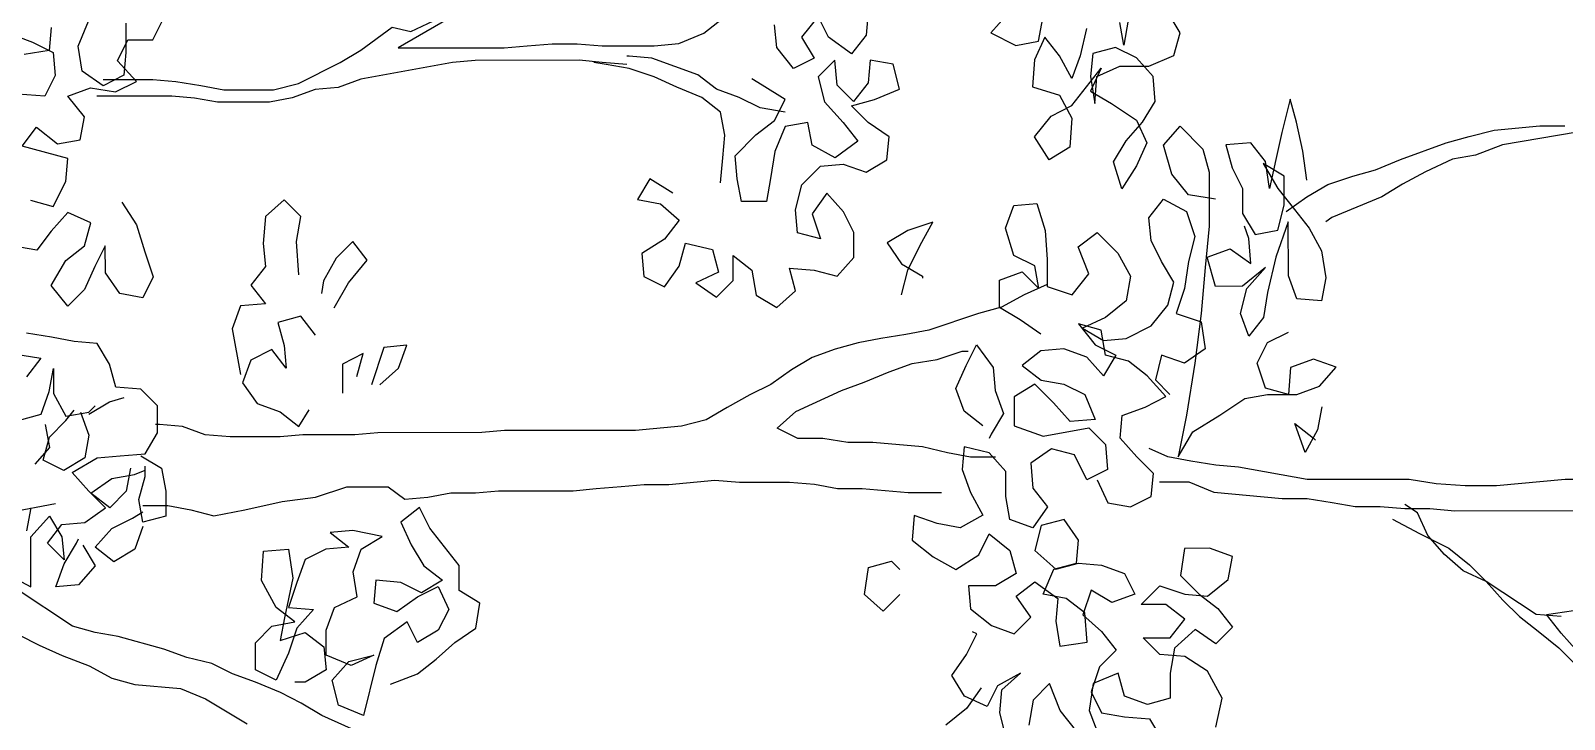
# Model space of a CAD drawing. Header units: feet. Extents: x 50754 to 76410, y 49660 to 67674.
# Drawn here: x 70116.03 to 70141.79, y 55226.35 to 55237.92 of the extents above; entities that cross this region are included whole.
import ezdxf

# ---------------------------------------------------------------- set-up
doc = ezdxf.new("R2010")
doc.units = ezdxf.units.FT
doc.linetypes.add('Amconstr', pattern=[9999, 9999, 0])
doc.layers.add('1_tree', color=3, linetype='Continuous')
doc.layers.add('MS GATE', color=1, linetype='Continuous')

# ---------------------------------------------------------------- blocks, each defined once
blk = doc.blocks.new('admin enlclave road')
at = {"layer": '1_tree', "color": 253}
for points in [[(44844.99111, -5345.19926), (44844.98563, -5345.20746), (44844.99603, -5345.21097), (44845.00473, -5345.20812), (44845.00511, -5345.19898)], [(44845.0227, -5345.20067), (44845.02173, -5345.21155), (44845.01972, -5345.22092), (44845.01362, -5345.21267), (44845.00694, -5345.20616), (44845.00412, -5345.21564), (44845.00476, -5345.22629), (44845.01575, -5345.22808), (44845.02185, -5345.23632), (44845.02261, -5345.24778), (44845.01518, -5345.25377), (44845.00827, -5345.24564), (44845.01363, -5345.23663), (44845.02118, -5345.23146), (44845.03051, -5345.21529), (44845.02769, -5345.22477), (44845.03647, -5345.22851), (44845.0471, -5345.23365), (44845.05238, -5345.24201), (44845.04956, -5345.25149), (44845.04512, -5345.26119), (44845.04042, -5345.2511), (44845.04416, -5345.24232), (44845.04964, -5345.23413), (44845.05338, -5345.22535), (44845.05123, -5345.21573), (44845.04373, -5345.20933), (44845.03506, -5345.2064), (44845.02648, -5345.21007), (44845.0269, -5345.2191), (44845.02998, -5345.22941), (44845.02934, -5345.21876), (44845.03769, -5345.21347), (44845.04904, -5345.2119), (44845.05821, -5345.2065), (44845.05941, -5345.19725), (44845.05342, -5345.18981)], [(44845.03847, -5345.19519), (44845.03819, -5345.20514), (44845.03534, -5345.19645)], [(44845.11041, -5345.26125), (44845.11773, -5345.25445), (44845.12516, -5345.24847), (44845.13444, -5345.24388), (44845.14303, -5345.24021), (44845.15219, -5345.23481), (44845.16913, -5345.22586), (44845.17771, -5345.22219), (44845.18711, -5345.21841), (44845.20472, -5345.21432), (44845.21445, -5345.21298)], [(44844.65582, -5345.32002), (44844.66273, -5345.32815), (44844.66743, -5345.33825), (44844.67202, -5345.34753), (44844.66909, -5345.35619), (44844.65995, -5345.35581), (44844.65315, -5345.34848), (44844.65169, -5345.33795), (44844.64876, -5345.34661), (44844.64594, -5345.35609), (44844.64035, -5345.36348), (44844.63274, -5345.35627), (44844.63707, -5345.34575), (44844.64359, -5345.33907), (44844.64478, -5345.32981), (44844.6353, -5345.32699), (44844.62983, -5345.33519), (44844.62516, -5345.34327), (44844.61521, -5345.34299)], [(44844.62004, -5345.32415), (44844.62929, -5345.32535), (44844.63281, -5345.31494), (44844.63239, -5345.30591), (44844.61388, -5345.30352), (44844.61854, -5345.29543), (44844.62755, -5345.3008), (44844.63624, -5345.29794), (44844.63663, -5345.2888), (44844.62902, -5345.28159), (44844.63749, -5345.27711), (44844.64744, -5345.27739), (44844.65499, -5345.27221), (44844.64657, -5345.26511), (44844.6495, -5345.25645), (44844.65923, -5345.2551), (44844.66217, -5345.24643)], [(44844.6478, -5345.25007), (44844.64937, -5345.26142), (44844.64979, -5345.27045), (44844.64224, -5345.27563), (44844.63335, -5345.27108), (44844.63038, -5345.26157), (44844.63309, -5345.25128)], [(44844.61883, -5345.25573), (44844.61926, -5345.26476), (44844.60975, -5345.26773)], [(44844.60122, -5345.25982), (44844.61232, -5345.26242), (44844.62099, -5345.26535), (44844.62304, -5345.27416), (44844.6201, -5345.28282), (44844.60945, -5345.28347)], [(44844.93667, -5345.20597), (44844.9371, -5345.215), (44844.93243, -5345.22308), (44844.92262, -5345.21783), (44844.91744, -5345.21028), (44844.91208, -5345.21929), (44844.91806, -5345.22672), (44844.91052, -5345.2319), (44844.90291, -5345.22469), (44844.90086, -5345.21588)], [(44844.64191, -5345.2732), (44844.66136, -5345.2705), (44844.6704, -5345.27008), (44844.68035, -5345.27036), (44844.68949, -5345.27074), (44844.70895, -5345.26805), (44844.71834, -5345.26427), (44844.73344, -5345.25392), (44844.74087, -5345.24793), (44844.7518, -5345.23733), (44844.75932, -5345.23795), (44844.76768, -5345.23266), (44844.77522, -5345.22748), (44844.78254, -5345.22068), (44844.78998, -5345.2147), (44844.79915, -5345.2093), (44844.80773, -5345.20563), (44844.8169, -5345.20023), (44844.82444, -5345.19506), (44844.83258, -5345.18815), (44844.8399, -5345.18135), (44844.84745, -5345.17617), (44844.8558, -5345.17089)], [(44845.21965, -5345.21473), (44845.19114, -5345.22364), (44845.18116, -5345.22915), (44845.17246, -5345.23201), (44845.1626, -5345.23833), (44845.15435, -5345.24443), (44845.14692, -5345.25041), (44845.12858, -5345.26121), (44845.12637, -5345.26317)], [(44844.80865, -5345.20633), (44844.80029, -5345.21162), (44844.79113, -5345.21702), (44844.78369, -5345.223), (44844.75535, -5345.2451), (44844.77724, -5345.24208), (44844.7967, -5345.23938), (44844.80551, -5345.23734), (44844.81512, -5345.23518), (44844.82485, -5345.23384), (44844.83469, -5345.2333), (44844.85496, -5345.23049), (44844.86458, -5345.22834), (44844.87375, -5345.22294), (44844.88026, -5345.21625), (44844.88781, -5345.21108), (44844.89314, -5345.20786)], [(44845.11683, -5345.24797), (44845.11364, -5345.23684), (44845.10964, -5345.22583), (44845.10597, -5345.21724), (44845.10452, -5345.23067), (44845.10355, -5345.24154), (44845.10269, -5345.25323), (44845.09961, -5345.24291), (44845.09292, -5345.2364), (44845.0833, -5345.23856), (44845.08697, -5345.24714), (44845.09215, -5345.25469), (44845.09349, -5345.26442), (44845.09948, -5345.27185), (44845.10817, -5345.269), (44845.10926, -5345.25893), (44845.10769, -5345.24758), (44845.09891, -5345.24384), (44845.10593, -5345.25278), (44845.11354, -5345.25999), (44845.12022, -5345.2665), (44845.12632, -5345.27475), (44845.1294, -5345.28506), (44845.12901, -5345.29421), (44845.11917, -5345.29474), (44845.1147, -5345.28627), (44845.11178, -5345.26519), (44845.10882, -5345.27965), (44845.10749, -5345.29388), (44845.10721, -5345.30383), (44845.10254, -5345.31191), (44845.09807, -5345.30345), (44845.09915, -5345.29338), (44845.10533, -5345.28426), (44845.09742, -5345.29279), (44845.08688, -5345.29425), (44845.08207, -5345.28335), (44845.09054, -5345.27887), (44845.09943, -5345.28343), (44845.09727, -5345.27381), (44845.09498, -5345.26917)], [(44844.87022, -5345.28705), (44844.86052, -5345.28261), (44844.85678, -5345.29139), (44844.86592, -5345.29178), (44844.87411, -5345.29725), (44844.86945, -5345.30533), (44844.86132, -5345.31224), (44844.86336, -5345.32105), (44844.87203, -5345.32398), (44844.87658, -5345.31509), (44844.87778, -5345.30583), (44844.88866, -5345.30681), (44844.89232, -5345.31539), (44844.88397, -5345.32068), (44844.89286, -5345.32523), (44844.89845, -5345.31785), (44844.8971, -5345.30812), (44844.90518, -5345.31278), (44844.90815, -5345.32229), (44844.91693, -5345.32603), (44844.92333, -5345.31854), (44844.91967, -5345.30995), (44844.92951, -5345.30942), (44844.93876, -5345.31062), (44844.94424, -5345.30242), (44844.94289, -5345.29269), (44844.93772, -5345.28515), (44844.93022, -5345.27875), (44844.92567, -5345.28764), (44844.93026, -5345.29692), (44844.921, -5345.29572), (44844.91896, -5345.28692), (44844.92004, -5345.27685), (44844.92633, -5345.26854), (44844.93514, -5345.2665), (44844.9445, -5345.26851), (44844.95194, -5345.26252), (44844.95151, -5345.25349), (44844.94262, -5345.24894), (44844.93524, -5345.24335), (44844.94382, -5345.23968), (44844.95299, -5345.23428), (44844.94921, -5345.22489), (44844.94007, -5345.2245), (44844.94049, -5345.23353), (44844.93582, -5345.24162), (44844.92844, -5345.23603), (44844.92628, -5345.22641), (44844.92069, -5345.23379), (44844.92447, -5345.24319), (44844.93289, -5345.25028), (44844.93958, -5345.2568), (44844.93156, -5345.26452), (44844.92196, -5345.26088), (44844.91911, -5345.25219), (44844.91041, -5345.25505), (44844.90771, -5345.26534), (44844.90754, -5345.2761), (44844.90716, -5345.28524), (44844.89743, -5345.28659), (44844.89457, -5345.2779), (44844.89253, -5345.26909), (44844.89951, -5345.25986), (44844.90602, -5345.25318), (44844.90896, -5345.24451), (44844.89925, -5345.24007), (44844.89486, -5345.23819)], [(44844.90963, -5345.24937), (44844.89968, -5345.2491), (44844.89101, -5345.24616), (44844.88164, -5345.24416), (44844.87356, -5345.23949), (44844.85482, -5345.23547), (44844.84579, -5345.23589), (44844.84498, -5345.23601)], [(44845.08217, -5345.2602), (44845.0714, -5345.26004), (44845.0638, -5345.25283), (44845.05898, -5345.24192), (44845.06446, -5345.23373), (44845.07461, -5345.24141), (44845.07828, -5345.25)], [(44844.84543, -5345.23925), (44844.83559, -5345.23979), (44844.82656, -5345.24021), (44844.78602, -5345.24582), (44844.77722, -5345.24786), (44844.74244, -5345.25929), (44844.73397, -5345.26376), (44844.72516, -5345.26581), (44844.7167, -5345.27028), (44844.708, -5345.27314), (44844.68773, -5345.27594), (44844.67859, -5345.27556), (44844.66956, -5345.27598), (44844.64037, -5345.28002)], [(44844.88831, -5345.28041), (44844.88778, -5345.27057), (44844.88735, -5345.26154), (44844.8845, -5345.25285), (44844.87641, -5345.24818), (44844.86612, -5345.24548), (44844.85664, -5345.24266), (44844.84647, -5345.24076), (44844.83732, -5345.24037), (44844.83235, -5345.24023)], [(44845.07828, -5345.25), (44845.08119, -5345.27108), (44845.08182, -5345.28752), (44845.08266, -5345.30558), (44845.08292, -5345.32537), (44845.08249, -5345.34609), (44845.08149, -5345.36275), (44845.08581, -5345.35224), (44845.09546, -5345.34429), (44845.10429, -5345.33646), (44845.11298, -5345.33361), (44845.12433, -5345.33204), (44845.1328, -5345.32756), (44845.13828, -5345.31936), (44845.12891, -5345.31736), (44845.12044, -5345.32183), (44845.12109, -5345.33248), (44845.11184, -5345.33129), (44845.10725, -5345.32201), (44845.11018, -5345.31334), (44845.11772, -5345.30816)], [(44845.02136, -5345.32232), (44845.01246, -5345.31777), (44845.00368, -5345.31403), (44845.00222, -5345.30349), (44845.01069, -5345.29901), (44845.01808, -5345.3046), (44845.01522, -5345.2959), (44845.00655, -5345.29297), (44845.00185, -5345.28288), (44845.00386, -5345.27351), (44845.01267, -5345.27147), (44845.01737, -5345.28156), (44845.01975, -5345.2928), (44845.02121, -5345.30334), (44845.03139, -5345.30524), (44845.03675, -5345.29623), (44845.03124, -5345.28625), (44845.03775, -5345.27957), (44845.04698, -5345.28655), (44845.05308, -5345.2948), (44845.0528, -5345.30475), (44845.04559, -5345.31236), (44845.03724, -5345.31765), (44845.04602, -5345.32139), (44845.05482, -5345.31934), (44845.06388, -5345.31313), (44845.06924, -5345.30413), (44845.07044, -5345.29487), (44845.06445, -5345.28744), (44845.05928, -5345.27989), (44845.05723, -5345.27109), (44845.0619, -5345.263), (44845.07149, -5345.26663), (44845.07608, -5345.27592), (44845.07499, -5345.28598), (44845.07483, -5345.29675), (44845.07293, -5345.30692), (44845.08311, -5345.30882), (44845.08619, -5345.31914), (44845.07887, -5345.32593), (44845.0695, -5345.32392), (44845.06842, -5345.33399), (44845.07488, -5345.33888)], [(44844.9649, -5345.31444), (44844.96599, -5345.30437), (44844.96951, -5345.29397), (44844.97314, -5345.28438), (44844.96386, -5345.28897), (44844.95642, -5345.29495), (44844.96322, -5345.30227), (44844.972, -5345.30602), (44844.97211, -5345.30683)], [(44845.0211, -5345.30253), (44845.01274, -5345.30782), (44845.00449, -5345.31391), (44844.99591, -5345.31758), (44844.97735, -5345.32676), (44844.96866, -5345.32961), (44844.95915, -5345.33258), (44844.95046, -5345.33544), (44844.94188, -5345.3391), (44844.93341, -5345.34358), (44844.92597, -5345.34957), (44844.91865, -5345.35637), (44844.9111, -5345.36154), (44844.90286, -5345.36764), (44844.89542, -5345.37363), (44844.88603, -5345.3774), (44844.86842, -5345.38149), (44844.81734, -5345.38856), (44844.80854, -5345.39061), (44844.768, -5345.39622), (44844.75919, -5345.39826), (44844.73892, -5345.40107), (44844.73012, -5345.40311), (44844.71066, -5345.4058), (44844.70082, -5345.40634), (44844.69145, -5345.40433), (44844.68242, -5345.40475), (44844.6808, -5345.40498)], [(44844.72866, -5345.33886), (44844.72606, -5345.326), (44844.72633, -5345.31605), (44844.71895, -5345.31046), (44844.71255, -5345.31796), (44844.7132, -5345.32861), (44844.71524, -5345.33741), (44844.71058, -5345.3455), (44844.71726, -5345.35201), (44844.70765, -5345.35416), (44844.70564, -5345.36353), (44844.71135, -5345.38092)], [(44845.0511, -5345.37605), (44845.05639, -5345.3844), (44845.06553, -5345.38479), (44845.07308, -5345.37962), (44845.07265, -5345.37059), (44845.06527, -5345.365), (44845.05777, -5345.3586), (44845.05735, -5345.34957), (44845.06582, -5345.34509), (44845.07337, -5345.33991), (44845.06495, -5345.33282), (44845.05687, -5345.32815), (44845.04761, -5345.32695), (44845.04464, -5345.31745), (44845.03539, -5345.31625), (44845.043, -5345.32346), (44845.05167, -5345.32639), (44845.04792, -5345.33517), (44845.04043, -5345.32877), (44845.03106, -5345.32676), (44845.02225, -5345.32881), (44845.01574, -5345.33549), (44845.02382, -5345.34016), (44845.03297, -5345.34055), (44845.04164, -5345.34348), (44845.04704, -5345.35265), (44845.03742, -5345.3548), (44845.02992, -5345.3484), (44845.02162, -5345.34212), (44845.01418, -5345.3481), (44845.01575, -5345.35945), (44845.02766, -5345.36194), (44845.04505, -5345.35623), (44845.05244, -5345.36181), (44845.05459, -5345.37143), (44845.04705, -5345.37661), (44845.04084, -5345.36755), (44845.03158, -5345.36635), (44845.02426, -5345.37315), (44845.02642, -5345.38277), (44845.0331, -5345.38928), (44845.02855, -5345.39817), (44845.01918, -5345.39616), (44845.01632, -5345.38747), (44845.01498, -5345.37774), (44845.00748, -5345.37134), (44844.99742, -5345.37025), (44844.99784, -5345.37929), (44845.00232, -5345.38775), (44845.00842, -5345.396), (44845.00017, -5345.4021), (44844.99103, -5345.40171), (44844.98166, -5345.3997), (44844.9822, -5345.40954), (44844.9912, -5345.41491), (44845.00079, -5345.41854), (44845.00893, -5345.41163), (44845.01186, -5345.40296), (44845.02086, -5345.40832), (44845.02453, -5345.41691), (44845.01709, -5345.42289), (44845.00656, -5345.42435), (44845.0086, -5345.43316), (44845.01761, -5345.43852), (44845.02697, -5345.44053), (44845.03256, -5345.43315), (44845.02576, -5345.42582), (44845.03227, -5345.41914), (44845.04209, -5345.42439), (44845.04251, -5345.43342), (44845.04548, -5345.44293), (44845.0558, -5345.43985), (44845.05342, -5345.42861), (44845.04533, -5345.42394), (44845.03619, -5345.42355), (44845.0389, -5345.41326), (44845.04748, -5345.4096), (44845.04706, -5345.40057), (44845.04026, -5345.39325), (44845.03168, -5345.39691), (44845.03059, -5345.40698), (44845.03971, -5345.41315), (44845.04829, -5345.40949), (44845.05732, -5345.40906), (44845.06669, -5345.41107), (44845.07186, -5345.41862), (44845.06339, -5345.4231), (44845.05461, -5345.41935), (44845.05272, -5345.42953), (44845.06091, -5345.43501), (44845.0676, -5345.44152), (44845.06201, -5345.4489), (44845.06011, -5345.45908), (44845.06529, -5345.46663), (44845.07443, -5345.46701), (44845.08427, -5345.46648), (44845.09026, -5345.47391)], [(44845.11066, -5345.46613), (44845.11153, -5345.45444), (44845.10439, -5345.44469), (44845.09469, -5345.44025), (44845.08485, -5345.44078), (44845.07746, -5345.4352), (44845.088, -5345.43374), (44845.09267, -5345.42566), (44845.08459, -5345.42099), (44845.07486, -5345.42234), (44845.08114, -5345.41403), (44845.09132, -5345.41593), (44845.10035, -5345.4155), (44845.10756, -5345.40789), (44845.10795, -5345.39875), (44845.09858, -5345.39674), (44845.08885, -5345.39809), (44845.08869, -5345.40885), (44845.097, -5345.41514), (44845.10508, -5345.41981), (44845.11176, -5345.42632), (44845.10618, -5345.4337), (44845.09728, -5345.42915), (44845.09019, -5345.43757), (44845.08991, -5345.44752), (44845.09126, -5345.45725), (44845.08267, -5345.46092), (44845.07331, -5345.45891), (44845.06964, -5345.45032), (44845.06047, -5345.45572), (44845.06031, -5345.46649), (44845.06582, -5345.47647)], [(44845.05657, -5345.47527), (44845.04896, -5345.46806), (44845.04345, -5345.45808), (44845.03786, -5345.46546), (44845.03758, -5345.47542)], [(44845.02934, -5345.48152), (44845.02556, -5345.47212), (44845.02514, -5345.46309), (44845.03154, -5345.4556), (44845.02329, -5345.4617), (44845.02036, -5345.47036), (44845.01088, -5345.46755), (44845.00489, -5345.46011), (44845.00945, -5345.45122), (44845.01238, -5345.44255), (44845.01064, -5345.44196)], [(44844.74424, -5345.34993), (44844.74857, -5345.33941), (44844.75463, -5345.32948), (44844.74795, -5345.32297), (44844.74236, -5345.33036), (44844.73873, -5345.33995), (44844.73859, -5345.34492)], [(44845.00359, -5345.36114), (44844.99551, -5345.35647), (44844.99103, -5345.348), (44844.99385, -5345.33852), (44844.99678, -5345.32985), (44845.0045, -5345.33788), (44845.00655, -5345.34668), (44845.01103, -5345.35515), (44845.00728, -5345.36393), (44845.0067, -5345.36567)], [(44845.01014, -5345.37263), (44845.00041, -5345.37397), (44844.99127, -5345.37358), (44844.9812, -5345.3725), (44844.96152, -5345.37357), (44844.95179, -5345.37492), (44844.94184, -5345.37464), (44844.93211, -5345.37599), (44844.92344, -5345.37305), (44844.92984, -5345.36556), (44844.94655, -5345.35498), (44844.95502, -5345.35051), (44844.96419, -5345.34511), (44844.97266, -5345.34063), (44844.98217, -5345.33766), (44844.99145, -5345.33307), (44844.99388, -5345.33274)], [(44845.13474, -5345.33555), (44845.13435, -5345.3447), (44845.13072, -5345.35429), (44845.12509, -5345.3435), (44845.13318, -5345.34816), (44845.1341, -5345.34886)], [(44845.32313, -5345.34749), (44845.3134, -5345.34884), (44845.30333, -5345.34775), (44845.29408, -5345.34656), (44845.28412, -5345.34628), (44845.27266, -5345.34704), (44845.2546, -5345.34789), (44845.23352, -5345.3508), (44845.2071, -5345.35694), (44845.19494, -5345.35862), (44845.18348, -5345.35938), (44845.17271, -5345.35922), (44845.13299, -5345.36472), (44845.10556, -5345.36355), (44845.09653, -5345.36398), (44845.08657, -5345.3637), (44845.07743, -5345.36331), (44845.06969, -5345.36108)], [(44844.7384, -5345.36148), (44844.73172, -5345.35497), (44844.72314, -5345.35863), (44844.7268, -5345.36721), (44844.72885, -5345.37602), (44844.72216, -5345.36951), (44844.71462, -5345.37468), (44844.71261, -5345.38405), (44844.7194, -5345.39137), (44844.72877, -5345.39338), (44844.73685, -5345.39805), (44844.74001, -5345.391)], [(44844.76623, -5345.37746), (44844.77263, -5345.36996), (44844.77464, -5345.36059), (44844.76583, -5345.36264), (44844.76299, -5345.37791)], [(44845.07554, -5345.37349), (44845.08689, -5345.37192), (44845.09718, -5345.37463), (44845.12427, -5345.37336), (44845.134, -5345.37201), (44845.14395, -5345.37229), (44845.15309, -5345.37267), (44845.16282, -5345.37133), (44845.17266, -5345.37079), (44845.18239, -5345.36945), (44845.19223, -5345.36891), (44845.27331, -5345.35769), (44845.28326, -5345.35797), (44845.29252, -5345.35917), (44845.30155, -5345.35874), (44845.31069, -5345.35913), (44845.32006, -5345.36114), (44845.32422, -5345.36139)], [(44844.75686, -5345.37545), (44844.75806, -5345.36619), (44844.75051, -5345.37137), (44844.75208, -5345.38272)], [(44845.2393, -5345.40454), (44845.22946, -5345.40507), (44845.20821, -5345.39479), (44845.19873, -5345.39197), (44845.19054, -5345.3865), (44845.18304, -5345.3801), (44845.17775, -5345.37174), (44845.17244, -5345.36917)], [(44844.63664, -5345.44414), (44844.63625, -5345.45328)], [(44844.63131, -5345.47132), (44844.6409, -5345.47495), (44844.63821, -5345.45549), (44844.64439, -5345.44637), (44844.65037, -5345.45381), (44844.65242, -5345.46261), (44844.64503, -5345.45702), (44844.6497, -5345.44894), (44844.65851, -5345.4469), (44844.66583, -5345.4401), (44844.65844, -5345.43451), (44844.65095, -5345.42811), (44844.65989, -5345.42109), (44844.6687, -5345.41905), (44844.67832, -5345.41689), (44844.68206, -5345.40811), (44844.6806, -5345.39757), (44844.67322, -5345.39198), (44844.66338, -5345.39252), (44844.65971, -5345.38393), (44844.65372, -5345.3765), (44844.64469, -5345.37692), (44844.63555, -5345.37654), (44844.6256, -5345.37626)], [(44844.62185, -5345.38504), (44844.63262, -5345.3852), (44844.62795, -5345.39329)], [(44844.62706, -5345.41076), (44844.63565, -5345.40709), (44844.63766, -5345.39773), (44844.63804, -5345.38858), (44844.63939, -5345.39831), (44844.64549, -5345.40656), (44844.65418, -5345.4037), (44844.65628, -5345.40093)], [(44845.16836, -5345.37552), (44845.17968, -5345.37974), (44845.19182, -5345.38384), (44845.20083, -5345.38921), (44845.20821, -5345.39479), (44845.2157, -5345.40119), (44845.22309, -5345.40678), (44845.23117, -5345.41145), (44845.24018, -5345.41681), (44845.24756, -5345.4224), (44845.25505, -5345.4288), (44845.26244, -5345.43439), (44845.27052, -5345.43905), (44845.2477, -5345.41742), (44845.2402, -5345.41102), (44845.23352, -5345.40451), (44845.24383, -5345.40143), (44845.25378, -5345.40171), (44845.26363, -5345.40117), (44845.28552, -5345.39814), (44845.29293, -5345.39794)], [(44844.68031, -5345.43727), (44844.69004, -5345.43592), (44844.69918, -5345.43631), (44844.70844, -5345.43751), (44844.72026, -5345.43339), (44844.73441, -5345.42813), (44844.74715, -5345.42472), (44844.75875, -5345.41898), (44844.77497, -5345.41674), (44844.78213, -5345.4207), (44844.79093, -5345.41866), (44844.79963, -5345.4158), (44844.80936, -5345.41446), (44844.81816, -5345.41241), (44844.84735, -5345.40837), (44844.85616, -5345.40633), (44844.86577, -5345.40417), (44844.87458, -5345.40213), (44844.88431, -5345.40078), (44844.90192, -5345.39669), (44844.91176, -5345.39615), (44844.93122, -5345.39346), (44844.94106, -5345.39293), (44844.9502, -5345.39331), (44844.95993, -5345.39197), (44844.97799, -5345.39112), (44844.99097, -5345.38933)], [(44844.65429, -5345.40451), (44844.66173, -5345.39853), (44844.66718, -5345.39612)], [(44844.65094, -5345.40415), (44844.65542, -5345.41262), (44844.65503, -5345.42176), (44844.64759, -5345.42775), (44844.63893, -5345.42482), (44844.64012, -5345.41556), (44844.64571, -5345.40818), (44844.64839, -5345.40368)], [(44844.63783, -5345.41092), (44844.64068, -5345.41962), (44844.63591, -5345.42689)], [(44844.67681, -5345.41792), (44844.68559, -5345.42167), (44844.68844, -5345.43036), (44844.68979, -5345.44009), (44844.68121, -5345.44376), (44844.67835, -5345.43506), (44844.67955, -5345.42581), (44844.67899, -5345.42175)], [(44844.78644, -5345.49364), (44844.79642, -5345.48813), (44844.80293, -5345.48145), (44844.80933, -5345.47395), (44844.81665, -5345.46715), (44844.81693, -5345.4572), (44844.80814, -5345.45346), (44844.8068, -5345.44373), (44844.79343, -5345.43071), (44844.78825, -5345.42316), (44844.78174, -5345.42984), (44844.78703, -5345.4382), (44844.79302, -5345.44564), (44844.8011, -5345.4503), (44844.79366, -5345.45629), (44844.78499, -5345.45336), (44844.77515, -5345.45389), (44844.77558, -5345.46292), (44844.78494, -5345.46493), (44844.79227, -5345.45813), (44844.79981, -5345.45296), (44844.8051, -5345.46132), (44844.80217, -5345.46998), (44844.79473, -5345.47597), (44844.78956, -5345.46842), (44844.78154, -5345.47614), (44844.77975, -5345.48713), (44844.77758, -5345.50726), (44844.76729, -5345.50456), (44844.76351, -5345.49516), (44844.76899, -5345.48697), (44844.77838, -5345.48319), (44844.77002, -5345.48848), (44844.75973, -5345.48577), (44844.75839, -5345.47604), (44844.7604, -5345.46668), (44844.76875, -5345.46139), (44844.76579, -5345.45188), (44844.7678, -5345.44252), (44844.77523, -5345.43653), (44844.76354, -5345.43567), (44844.75474, -5345.43771), (44844.76282, -5345.44238), (44844.75401, -5345.44442), (44844.74647, -5345.4496), (44844.74446, -5345.45897), (44844.74256, -5345.46914), (44844.7524, -5345.46861), (44844.74692, -5345.4768), (44844.74503, -5345.48698), (44844.74162, -5345.49819), (44844.73295, -5345.49526), (44844.7315, -5345.48472), (44844.73708, -5345.47734), (44844.74578, -5345.47448), (44844.7377, -5345.46982), (44844.73056, -5345.46006), (44844.7298, -5345.4486), (44844.73942, -5345.44644), (44844.74261, -5345.45757), (44844.7415, -5345.47342), (44844.74111, -5345.48256), (44844.75039, -5345.47798), (44844.75847, -5345.48264), (44844.76052, -5345.49145), (44844.75308, -5345.49743), (44844.74903, -5345.49799)], [(44844.98025, -5345.4313), (44844.97466, -5345.43868), (44844.96647, -5345.4332), (44844.96663, -5345.42244), (44844.97521, -5345.41877), (44844.9789, -5345.42157)], [(44844.67343, -5345.42335), (44844.67304, -5345.43249), (44844.66745, -5345.43988), (44844.65937, -5345.43521), (44844.66669, -5345.42841), (44844.67538, -5345.42556), (44844.67921, -5345.42338)], [(44845.01692, -5345.4634), (44845.01236, -5345.4723), (44845.00515, -5345.47991)], [(44844.78032, -5345.51515), (44844.76137, -5345.50951), (44844.75259, -5345.50577), (44844.74392, -5345.50283), (44844.73363, -5345.50013), (44844.72426, -5345.49812), (44844.71559, -5345.49519), (44844.70553, -5345.4941), (44844.69616, -5345.49209), (44844.67765, -5345.48969), (44844.66851, -5345.48931), (44844.65925, -5345.48811), (44844.63534, -5345.47654), (44844.63534, -5345.47654), (44844.62206, -5345.47012), (44844.61456, -5345.46372), (44844.60324, -5345.4595), (44844.58662, -5345.44693), (44844.5998, -5345.45254), (44844.6086, -5345.4505), (44844.61833, -5345.44915), (44844.62876, -5345.44688), (44844.64615, -5345.44117)], [(44844.68143, -5345.44538), (44844.67942, -5345.45474), (44844.67199, -5345.46073), (44844.66391, -5345.45607), (44844.66938, -5345.44787), (44844.67693, -5345.4427), (44844.68065, -5345.4397)], [(44844.62995, -5345.49134), (44844.64729, -5345.4972), (44844.65677, -5345.50002), (44844.66787, -5345.50262), (44844.67746, -5345.50625), (44844.68672, -5345.50744), (44844.70478, -5345.5066), (44844.71507, -5345.5093), (44844.73263, -5345.51679)], [(44844.65893, -5345.45593), (44844.66492, -5345.46336), (44844.65944, -5345.47156), (44844.65063, -5345.4736), (44844.65264, -5345.46423), (44844.65639, -5345.45545), (44844.65697, -5345.45372)]]:
    blk.add_lwpolyline(points, dxfattribs=at)

msp = doc.modelspace()

# ---------------------------------------------------------------- block references
at = {"layer": 'MS GATE', "linetype": 'Amconstr', "lineweight": 25, "xscale": 42.66674600251998, "yscale": 42.66674600251998, "zscale": 42.66674600251998, "rotation": 352.174150691152}
msp.add_blockref('admin enlclave road', (-1794383.54152, 541708.42207), dxfattribs=at)

doc.saveas('drawing.dxf')
